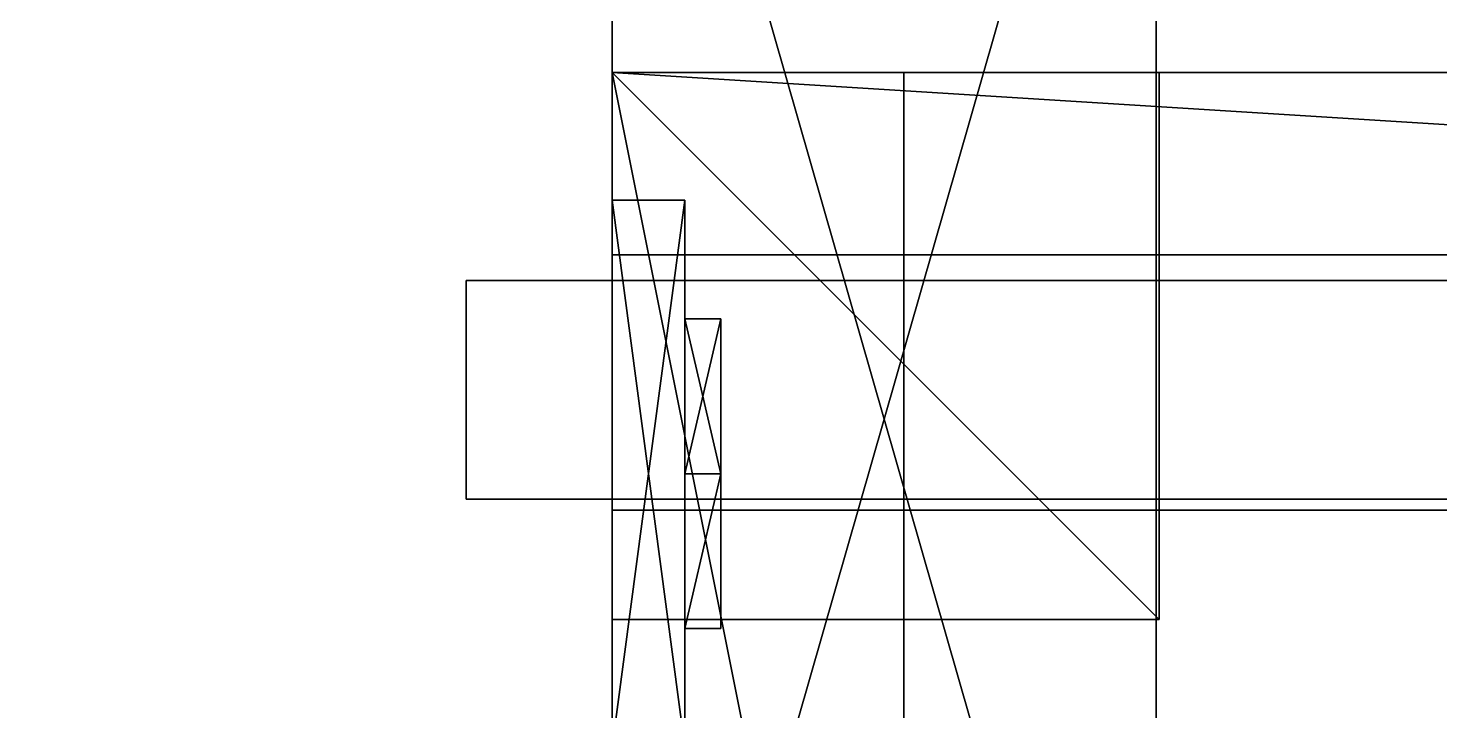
# Model space of a CAD drawing. Extents: x 0 to 7800, y -5130 to 1.
# Drawn here: x 1995.68 to 2034.39, y -2118.5 to -2099.79 of the extents above; entities that cross this region are included whole.
import ezdxf

# ---------------------------------------------------------------- set-up
doc = ezdxf.new("R2010")
doc.units = 0
for name, color, linetype in [('LAYER0', 7, 'CONTINUOUS'), ('LAYER1083', 253, 'CONTINUOUS'), ('LAYER1140', 35, 'CONTINUOUS'), ('LAYER321', 253, 'CONTINUOUS'), ('LAYER678', 7, 'CONTINUOUS'), ('LAYER695', 7, 'CONTINUOUS'), ('LAYER696', 7, 'CONTINUOUS'), ('LAYER721', 253, 'CONTINUOUS'), ('LAYER723', 253, 'CONTINUOUS'), ('LAYER954', 7, 'CONTINUOUS'), ('LAYER963', 2, 'CONTINUOUS'), ('LAYER964', 7, 'CONTINUOUS'), ('LAYER965', 253, 'CONTINUOUS'), ('LAYER966', 253, 'CONTINUOUS'), ('LAYER967', 253, 'CONTINUOUS'), ('LAYER968', 253, 'CONTINUOUS'), ('LAYER969', 253, 'CONTINUOUS'), ('LAYER970', 253, 'CONTINUOUS'), ('LAYER971', 7, 'CONTINUOUS'), ('LAYER973', 7, 'CONTINUOUS'), ('LAYER974', 7, 'CONTINUOUS')]:
    doc.layers.add(name, color=color, linetype=linetype)

msp = doc.modelspace()

# ---------------------------------------------------------------- linework, layer by layer
at = {"layer": 'LAYER0'}
for points, invisible_edges in [([(1025.693, -1555.002, -5), (4030.693, -54.002, -5), (1412.693, -4773.002, -5), (1025.693, -1555.002, -5)], 7), ([(1025.693, -54.002), (1412.693, -4773.002), (4030.693, -54.002), (1025.693, -54.002)], 3), ([(1412.693, -4773.002, -5), (4030.693, -54.002, -5), (1412.693, -5130.002, -5), (1412.693, -4773.002, -5)], 3), ([(1412.693, -5130.002, -5), (4030.693, -54.002, -5), (2602.693, -4730.002, -5), (1412.693, -5130.002, -5)], 7), ([(4030.693, -54.002), (1412.693, -4773.002), (2602.693, -4730.002), (4030.693, -54.002)], 7)]:
    msp.add_3dface(points, dxfattribs=dict(at, invisible_edges=invisible_edges))
at = {"layer": 'LAYER1083'}
for points, invisible_edges in [([(3151.695, -1779, 2032), (1975.695, -2169, 2032), (1975.695, -1779, 2032), (3151.695, -1779, 2032)], 1), ([(1975.695, -2169, 2032), (3151.695, -1779, 2032), (3151.695, -1929, 2032), (1975.695, -2169, 2032)], 5), ([(4675.695, -2169, 2057), (1975.695, -1779, 2057), (1975.695, -2169, 2057), (4675.695, -2169, 2057)], 1), ([(1975.695, -1779, 2057), (4675.695, -2169, 2057), (3151.695, -1929, 2057), (1975.695, -1779, 2057)], 7), ([(1975.695, -2169, 2032), (3151.695, -1929, 2032), (4675.695, -2169, 2032), (1975.695, -2169, 2032)], 3)]:
    msp.add_3dface(points, dxfattribs=dict(at, invisible_edges=invisible_edges))
at = {"layer": 'LAYER1140', "invisible_edges": 1}
for points in [[(3151.694, -1699, 880), (1975.694, -2299, 880), (1975.694, -1699, 880), (3151.694, -1699, 880)], [(1975.694, -2299, 880), (3151.694, -1699, 880), (3151.694, -2299, 880), (1975.694, -2299, 880)], [(3151.694, -2299, 930), (1975.694, -1699, 930), (1975.694, -2299, 930), (3151.694, -2299, 930)], [(1975.694, -1699, 930), (3151.694, -2299, 930), (3151.694, -1699, 930), (1975.694, -1699, 930)]]:
    msp.add_3dface(points, dxfattribs=at)
at = {"layer": 'LAYER321', "invisible_edges": 1}
for points in [[(1825.696, -1779, -50), (4525.696, -2169, -50), (4525.696, -1779, -50), (1825.696, -1779, -50)], [(4525.696, -2169, -50), (1825.696, -1779, -50), (1825.696, -2169, -50), (4525.696, -2169, -50)], [(1825.696, -2169, -75), (4525.696, -1779, -75), (4525.696, -2169, -75), (1825.696, -2169, -75)], [(4525.696, -1779, -75), (1825.696, -2169, -75), (1825.696, -1779, -75), (4525.696, -1779, -75)]]:
    msp.add_3dface(points, dxfattribs=at)
at = {"layer": 'LAYER678', "invisible_edges": 1}
for points in [[(2011.695, -2149, 2057), (1993.695, -1799, 2057), (2011.695, -1799, 2057), (2011.695, -2149, 2057)], [(1993.695, -1799, 2057), (2011.695, -2149, 2057), (1993.695, -2149, 2057), (1993.695, -1799, 2057)], [(1993.695, -2149, 2557), (2011.695, -1799, 2557), (1993.695, -1799, 2557), (1993.695, -2149, 2557)], [(2011.695, -1799, 2557), (1993.695, -2149, 2557), (2011.695, -2149, 2557), (2011.695, -1799, 2557)], [(2011.695, -2149, 2057), (2011.695, -1799, 2557), (2011.695, -2149, 2557), (2011.695, -2149, 2057)], [(2011.695, -1799, 2557), (2011.695, -2149, 2057), (2011.695, -1799, 2057), (2011.695, -1799, 2557)]]:
    msp.add_3dface(points, dxfattribs=at)
at = {"layer": 'LAYER695', "invisible_edges": 1}
for points in [[(2011.695, -2149, 2058), (2557.695, -1799, 2058), (2557.695, -2149, 2058), (2011.695, -2149, 2058)], [(2557.695, -1799, 2058), (2011.695, -2149, 2058), (2011.695, -1799, 2058), (2557.695, -1799, 2058)], [(2011.695, -2149, 2058), (2011.695, -1799, 2076), (2011.695, -1799, 2058), (2011.695, -2149, 2058)], [(2011.695, -1799, 2076), (2011.695, -2149, 2058), (2011.695, -2149, 2076), (2011.695, -1799, 2076)], [(2011.695, -1799, 2076), (2557.695, -2149, 2076), (2557.695, -1799, 2076), (2011.695, -1799, 2076)], [(2557.695, -2149, 2076), (2011.695, -1799, 2076), (2011.695, -2149, 2076), (2557.695, -2149, 2076)]]:
    msp.add_3dface(points, dxfattribs=at)
at = {"layer": 'LAYER696', "invisible_edges": 1}
for points in [[(2557.695, -2149, 2556), (2011.695, -1799, 2556), (2011.695, -2149, 2556), (2557.695, -2149, 2556)], [(2011.695, -1799, 2556), (2557.695, -2149, 2556), (2557.695, -1799, 2556), (2011.695, -1799, 2556)], [(2011.695, -2149, 2538), (2011.695, -1799, 2556), (2011.695, -1799, 2538), (2011.695, -2149, 2538)], [(2011.695, -1799, 2556), (2011.695, -2149, 2538), (2011.695, -2149, 2556), (2011.695, -1799, 2556)], [(2557.695, -1799, 2538), (2011.695, -2149, 2538), (2011.695, -1799, 2538), (2557.695, -1799, 2538)], [(2011.695, -2149, 2538), (2557.695, -1799, 2538), (2557.695, -2149, 2538), (2011.695, -2149, 2538)]]:
    msp.add_3dface(points, dxfattribs=at)
at = {"layer": 'LAYER721'}
for points in [[(2011.695, -2084.501, 2153.217), (2026.616, -2136.501, 2153.217), (2011.695, -2136.501, 2153.217), (2011.695, -2084.501, 2153.217)], [(2026.616, -2084.501, 2153.217), (2026.616, -2136.501, 2153.217), (2011.695, -2084.501, 2153.217), (2026.616, -2084.501, 2153.217)], [(2011.695, -2136.501, 2166.783), (2026.616, -2084.501, 2166.783), (2011.695, -2084.501, 2166.783), (2011.695, -2136.501, 2166.783)], [(2026.616, -2136.501, 2166.783), (2026.616, -2084.501, 2166.783), (2011.695, -2136.501, 2166.783), (2026.616, -2136.501, 2166.783)], [(2026.616, -2084.501, 2153.217), (2026.616, -2136.501, 2166.783), (2026.616, -2136.501, 2153.217), (2026.616, -2084.501, 2153.217)], [(2026.616, -2084.501, 2166.783), (2026.616, -2136.501, 2166.783), (2026.616, -2084.501, 2153.217), (2026.616, -2084.501, 2166.783)], [(2011.695, -2104.501, 2186), (2011.695, -2119.501, 2186), (2013.684, -2119.501, 2186), (2011.695, -2104.501, 2186)], [(2013.684, -2104.501, 2186), (2011.695, -2104.501, 2186), (2013.684, -2119.501, 2186), (2013.684, -2104.501, 2186)], [(2011.695, -2104.501, 2134), (2011.695, -2104.501, 2186), (2013.684, -2104.501, 2186), (2011.695, -2104.501, 2134)], [(2013.684, -2104.501, 2134), (2011.695, -2104.501, 2134), (2013.684, -2104.501, 2186), (2013.684, -2104.501, 2134)], [(2011.695, -2119.501, 2134), (2011.695, -2104.501, 2134), (2013.684, -2104.501, 2134), (2011.695, -2119.501, 2134)], [(2013.684, -2119.501, 2134), (2011.695, -2119.501, 2134), (2013.684, -2104.501, 2134), (2013.684, -2119.501, 2134)], [(2013.684, -2104.501, 2186), (2013.684, -2119.501, 2186), (2013.684, -2119.501, 2134), (2013.684, -2104.501, 2186)], [(2013.684, -2104.501, 2134), (2013.684, -2104.501, 2186), (2013.684, -2119.501, 2134), (2013.684, -2104.501, 2134)], [(2013.684, -2112.001, 2173.291), (2014.679, -2107.758, 2178.087), (2014.679, -2112.001, 2173.291), (2013.684, -2112.001, 2173.291)], [(2013.684, -2107.758, 2178.087), (2014.679, -2107.758, 2178.087), (2013.684, -2112.001, 2173.291), (2013.684, -2107.758, 2178.087)], [(2013.684, -2107.758, 2178.087), (2014.679, -2112.001, 2182.883), (2014.679, -2107.758, 2178.087), (2013.684, -2107.758, 2178.087)], [(2013.684, -2112.001, 2182.883), (2014.679, -2112.001, 2182.883), (2013.684, -2107.758, 2178.087), (2013.684, -2112.001, 2182.883)], [(2013.684, -2112.001, 2173.291), (2013.684, -2107.758, 2178.087), (2013.684, -2112.001, 2182.883), (2013.684, -2112.001, 2173.291)], [(2013.684, -2112.001, 2137.117), (2014.679, -2107.758, 2141.913), (2014.679, -2112.001, 2137.117), (2013.684, -2112.001, 2137.117)], [(2013.684, -2107.758, 2141.913), (2014.679, -2107.758, 2141.913), (2013.684, -2112.001, 2137.117), (2013.684, -2107.758, 2141.913)], [(2013.684, -2107.758, 2141.913), (2014.679, -2112.001, 2146.709), (2014.679, -2107.758, 2141.913), (2013.684, -2107.758, 2141.913)], [(2013.684, -2112.001, 2146.709), (2014.679, -2112.001, 2146.709), (2013.684, -2107.758, 2141.913), (2013.684, -2112.001, 2146.709)], [(2013.684, -2112.001, 2137.117), (2013.684, -2107.758, 2141.913), (2013.684, -2112.001, 2146.709), (2013.684, -2112.001, 2137.117)], [(2014.679, -2116.244, 2178.087), (2014.679, -2107.758, 2178.087), (2014.679, -2112.001, 2182.883), (2014.679, -2116.244, 2178.087)], [(2014.679, -2112.001, 2173.291), (2014.679, -2107.758, 2178.087), (2014.679, -2116.244, 2178.087), (2014.679, -2112.001, 2173.291)], [(2014.679, -2116.244, 2141.913), (2014.679, -2107.758, 2141.913), (2014.679, -2112.001, 2146.709), (2014.679, -2116.244, 2141.913)], [(2014.679, -2112.001, 2137.117), (2014.679, -2107.758, 2141.913), (2014.679, -2116.244, 2141.913), (2014.679, -2112.001, 2137.117)], [(2013.684, -2116.244, 2178.087), (2014.679, -2112.001, 2173.291), (2014.679, -2116.244, 2178.087), (2013.684, -2116.244, 2178.087)], [(2013.684, -2112.001, 2173.291), (2014.679, -2112.001, 2173.291), (2013.684, -2116.244, 2178.087), (2013.684, -2112.001, 2173.291)], [(2013.684, -2116.244, 2178.087), (2013.684, -2112.001, 2173.291), (2013.684, -2112.001, 2182.883), (2013.684, -2116.244, 2178.087)], [(2013.684, -2116.244, 2178.087), (2014.679, -2112.001, 2182.883), (2013.684, -2112.001, 2182.883), (2013.684, -2116.244, 2178.087)], [(2014.679, -2116.244, 2178.087), (2014.679, -2112.001, 2182.883), (2013.684, -2116.244, 2178.087), (2014.679, -2116.244, 2178.087)], [(2013.684, -2116.244, 2141.913), (2014.679, -2112.001, 2137.117), (2014.679, -2116.244, 2141.913), (2013.684, -2116.244, 2141.913)], [(2013.684, -2112.001, 2137.117), (2014.679, -2112.001, 2137.117), (2013.684, -2116.244, 2141.913), (2013.684, -2112.001, 2137.117)], [(2013.684, -2116.244, 2141.913), (2013.684, -2112.001, 2137.117), (2013.684, -2112.001, 2146.709), (2013.684, -2116.244, 2141.913)], [(2013.684, -2116.244, 2141.913), (2014.679, -2112.001, 2146.709), (2013.684, -2112.001, 2146.709), (2013.684, -2116.244, 2141.913)], [(2014.679, -2116.244, 2141.913), (2014.679, -2112.001, 2146.709), (2013.684, -2116.244, 2141.913), (2014.679, -2116.244, 2141.913)]]:
    msp.add_3dface(points, dxfattribs=at)
at = {"layer": 'LAYER723'}
for points in [[(2011.695, -2084.501, 2447.217), (2026.616, -2136.501, 2447.217), (2011.695, -2136.501, 2447.217), (2011.695, -2084.501, 2447.217)], [(2026.616, -2084.501, 2447.217), (2026.616, -2136.501, 2447.217), (2011.695, -2084.501, 2447.217), (2026.616, -2084.501, 2447.217)], [(2011.695, -2136.501, 2460.783), (2026.616, -2084.501, 2460.783), (2011.695, -2084.501, 2460.783), (2011.695, -2136.501, 2460.783)], [(2026.616, -2136.501, 2460.783), (2026.616, -2084.501, 2460.783), (2011.695, -2136.501, 2460.783), (2026.616, -2136.501, 2460.783)], [(2026.616, -2084.501, 2447.217), (2026.616, -2136.501, 2460.783), (2026.616, -2136.501, 2447.217), (2026.616, -2084.501, 2447.217)], [(2026.616, -2084.501, 2460.783), (2026.616, -2136.501, 2460.783), (2026.616, -2084.501, 2447.217), (2026.616, -2084.501, 2460.783)], [(2011.695, -2104.501, 2480), (2011.695, -2119.501, 2480), (2013.684, -2119.501, 2480), (2011.695, -2104.501, 2480)], [(2013.684, -2104.501, 2480), (2011.695, -2104.501, 2480), (2013.684, -2119.501, 2480), (2013.684, -2104.501, 2480)], [(2011.695, -2104.501, 2428), (2011.695, -2104.501, 2480), (2013.684, -2104.501, 2480), (2011.695, -2104.501, 2428)], [(2013.684, -2104.501, 2428), (2011.695, -2104.501, 2428), (2013.684, -2104.501, 2480), (2013.684, -2104.501, 2428)], [(2011.695, -2119.501, 2428), (2011.695, -2104.501, 2428), (2013.684, -2104.501, 2428), (2011.695, -2119.501, 2428)], [(2013.684, -2119.501, 2428), (2011.695, -2119.501, 2428), (2013.684, -2104.501, 2428), (2013.684, -2119.501, 2428)], [(2013.684, -2104.501, 2480), (2013.684, -2119.501, 2480), (2013.684, -2119.501, 2428), (2013.684, -2104.501, 2480)], [(2013.684, -2104.501, 2428), (2013.684, -2104.501, 2480), (2013.684, -2119.501, 2428), (2013.684, -2104.501, 2428)], [(2013.684, -2112.001, 2467.291), (2014.679, -2107.758, 2472.087), (2014.679, -2112.001, 2467.291), (2013.684, -2112.001, 2467.291)], [(2013.684, -2107.758, 2472.087), (2014.679, -2107.758, 2472.087), (2013.684, -2112.001, 2467.291), (2013.684, -2107.758, 2472.087)], [(2013.684, -2107.758, 2472.087), (2014.679, -2112.001, 2476.883), (2014.679, -2107.758, 2472.087), (2013.684, -2107.758, 2472.087)], [(2013.684, -2112.001, 2476.883), (2014.679, -2112.001, 2476.883), (2013.684, -2107.758, 2472.087), (2013.684, -2112.001, 2476.883)], [(2013.684, -2112.001, 2467.291), (2013.684, -2107.758, 2472.087), (2013.684, -2112.001, 2476.883), (2013.684, -2112.001, 2467.291)], [(2013.684, -2112.001, 2431.117), (2014.679, -2107.758, 2435.913), (2014.679, -2112.001, 2431.117), (2013.684, -2112.001, 2431.117)], [(2013.684, -2107.758, 2435.913), (2014.679, -2107.758, 2435.913), (2013.684, -2112.001, 2431.117), (2013.684, -2107.758, 2435.913)], [(2013.684, -2107.758, 2435.913), (2014.679, -2112.001, 2440.709), (2014.679, -2107.758, 2435.913), (2013.684, -2107.758, 2435.913)], [(2013.684, -2112.001, 2440.709), (2014.679, -2112.001, 2440.709), (2013.684, -2107.758, 2435.913), (2013.684, -2112.001, 2440.709)], [(2013.684, -2112.001, 2431.117), (2013.684, -2107.758, 2435.913), (2013.684, -2112.001, 2440.709), (2013.684, -2112.001, 2431.117)], [(2014.679, -2116.244, 2472.087), (2014.679, -2107.758, 2472.087), (2014.679, -2112.001, 2476.883), (2014.679, -2116.244, 2472.087)], [(2014.679, -2112.001, 2467.291), (2014.679, -2107.758, 2472.087), (2014.679, -2116.244, 2472.087), (2014.679, -2112.001, 2467.291)], [(2014.679, -2116.244, 2435.913), (2014.679, -2107.758, 2435.913), (2014.679, -2112.001, 2440.709), (2014.679, -2116.244, 2435.913)], [(2014.679, -2112.001, 2431.117), (2014.679, -2107.758, 2435.913), (2014.679, -2116.244, 2435.913), (2014.679, -2112.001, 2431.117)], [(2013.684, -2116.244, 2472.087), (2014.679, -2112.001, 2467.291), (2014.679, -2116.244, 2472.087), (2013.684, -2116.244, 2472.087)], [(2013.684, -2112.001, 2467.291), (2014.679, -2112.001, 2467.291), (2013.684, -2116.244, 2472.087), (2013.684, -2112.001, 2467.291)], [(2013.684, -2116.244, 2472.087), (2013.684, -2112.001, 2467.291), (2013.684, -2112.001, 2476.883), (2013.684, -2116.244, 2472.087)], [(2013.684, -2116.244, 2472.087), (2014.679, -2112.001, 2476.883), (2013.684, -2112.001, 2476.883), (2013.684, -2116.244, 2472.087)], [(2014.679, -2116.244, 2472.087), (2014.679, -2112.001, 2476.883), (2013.684, -2116.244, 2472.087), (2014.679, -2116.244, 2472.087)], [(2013.684, -2116.244, 2435.913), (2014.679, -2112.001, 2431.117), (2014.679, -2116.244, 2435.913), (2013.684, -2116.244, 2435.913)], [(2013.684, -2112.001, 2431.117), (2014.679, -2112.001, 2431.117), (2013.684, -2116.244, 2435.913), (2013.684, -2112.001, 2431.117)], [(2013.684, -2116.244, 2435.913), (2013.684, -2112.001, 2431.117), (2013.684, -2112.001, 2440.709), (2013.684, -2116.244, 2435.913)], [(2013.684, -2116.244, 2435.913), (2014.679, -2112.001, 2440.709), (2013.684, -2112.001, 2440.709), (2013.684, -2116.244, 2435.913)], [(2014.679, -2116.244, 2435.913), (2014.679, -2112.001, 2440.709), (2013.684, -2116.244, 2435.913), (2014.679, -2116.244, 2435.913)]]:
    msp.add_3dface(points, dxfattribs=at)
at = {"layer": 'LAYER954', "invisible_edges": 1}
for points in [[(2011.694, -2131.001, 180), (1993.694, -1719.001, 180), (2011.694, -1719.001, 180), (2011.694, -2131.001, 180)], [(1993.694, -1719.001, 180), (2011.694, -2131.001, 180), (1993.694, -2131.001, 180), (1993.694, -1719.001, 180)], [(1993.694, -2131.001, 880), (2011.694, -1719.001, 880), (1993.694, -1719.001, 880), (1993.694, -2131.001, 880)], [(2011.694, -1719.001, 880), (1993.694, -2131.001, 880), (2011.694, -2131.001, 880), (2011.694, -1719.001, 880)], [(2011.694, -2131.001, 180), (2011.694, -1719.001, 880), (2011.694, -2131.001, 880), (2011.694, -2131.001, 180)], [(2011.694, -1719.001, 880), (2011.694, -2131.001, 180), (2011.694, -1719.001, 180), (2011.694, -1719.001, 880)]]:
    msp.add_3dface(points, dxfattribs=at)
at = {"layer": 'LAYER963'}
for points in [[(2011.694, -2101.001, 850.5), (2091.694, -2106.001, 850.5), (2091.694, -2101.001, 850.5), (2011.694, -2101.001, 850.5)], [(2011.694, -2106.001, 850.5), (2091.694, -2106.001, 850.5), (2011.694, -2101.001, 850.5), (2011.694, -2106.001, 850.5)], [(2011.694, -2101.001, 827.5), (2011.694, -2106.001, 850.5), (2011.694, -2101.001, 850.5), (2011.694, -2101.001, 827.5)], [(2011.694, -2106.001, 827.5), (2011.694, -2106.001, 850.5), (2011.694, -2101.001, 827.5), (2011.694, -2106.001, 827.5)], [(2091.694, -2101.001, 827.5), (2011.694, -2101.001, 850.5), (2091.694, -2101.001, 850.5), (2091.694, -2101.001, 827.5)], [(2011.694, -2101.001, 827.5), (2011.694, -2101.001, 850.5), (2091.694, -2101.001, 827.5), (2011.694, -2101.001, 827.5)], [(2091.694, -2106.001, 827.5), (2011.694, -2101.001, 827.5), (2091.694, -2101.001, 827.5), (2091.694, -2106.001, 827.5)], [(2011.694, -2106.001, 827.5), (2011.694, -2101.001, 827.5), (2091.694, -2106.001, 827.5), (2011.694, -2106.001, 827.5)], [(2091.694, -2106.001, 850.5), (2011.694, -2106.001, 827.5), (2091.694, -2106.001, 827.5), (2091.694, -2106.001, 850.5)], [(2011.694, -2106.001, 850.5), (2011.694, -2106.001, 827.5), (2091.694, -2106.001, 850.5), (2011.694, -2106.001, 850.5)]]:
    msp.add_3dface(points, dxfattribs=at)
at = {"layer": 'LAYER964', "invisible_edges": 1}
for points in [[(2011.694, -2101.001, 850.5), (2091.694, -2101.001, 827.5), (2011.694, -2101.001, 827.5), (2011.694, -2101.001, 850.5)], [(2091.694, -2101.001, 827.5), (2011.694, -2101.001, 850.5), (2091.694, -2101.001, 850.5), (2091.694, -2101.001, 827.5)], [(2011.694, -2101.001, 850.5), (2091.694, -2106.001, 850.5), (2091.694, -2101.001, 850.5), (2011.694, -2101.001, 850.5)], [(2091.694, -2106.001, 850.5), (2011.694, -2101.001, 850.5), (2011.694, -2106.001, 850.5), (2091.694, -2106.001, 850.5)], [(2011.694, -2106.001, 827.5), (2091.694, -2101.001, 827.5), (2091.694, -2106.001, 827.5), (2011.694, -2106.001, 827.5)], [(2091.694, -2101.001, 827.5), (2011.694, -2106.001, 827.5), (2011.694, -2101.001, 827.5), (2091.694, -2101.001, 827.5)], [(2011.694, -2106.001, 827.5), (2011.694, -2101.001, 850.5), (2011.694, -2101.001, 827.5), (2011.694, -2106.001, 827.5)], [(2011.694, -2101.001, 850.5), (2011.694, -2106.001, 827.5), (2011.694, -2106.001, 850.5), (2011.694, -2101.001, 850.5)], [(2091.694, -2106.001, 850.5), (2011.694, -2106.001, 827.5), (2091.694, -2106.001, 827.5), (2091.694, -2106.001, 850.5)], [(2011.694, -2106.001, 827.5), (2091.694, -2106.001, 850.5), (2011.694, -2106.001, 850.5), (2011.694, -2106.001, 827.5)]]:
    msp.add_3dface(points, dxfattribs=at)
at = {"layer": 'LAYER965'}
for points in [[(2011.694, -2101.001, 850.5), (2026.694, -2116.001, 850.5), (2026.694, -2101.001, 850.5), (2011.694, -2101.001, 850.5)], [(2011.694, -2116.001, 850.5), (2026.694, -2116.001, 850.5), (2011.694, -2101.001, 850.5), (2011.694, -2116.001, 850.5)], [(2011.694, -2101.001, 835.5), (2011.694, -2116.001, 850.5), (2011.694, -2101.001, 850.5), (2011.694, -2101.001, 835.5)], [(2011.694, -2116.001, 835.5), (2011.694, -2116.001, 850.5), (2011.694, -2101.001, 835.5), (2011.694, -2116.001, 835.5)], [(2026.694, -2101.001, 835.5), (2011.694, -2101.001, 850.5), (2026.694, -2101.001, 850.5), (2026.694, -2101.001, 835.5)], [(2011.694, -2101.001, 835.5), (2011.694, -2101.001, 850.5), (2026.694, -2101.001, 835.5), (2011.694, -2101.001, 835.5)], [(2026.694, -2116.001, 835.5), (2011.694, -2101.001, 835.5), (2026.694, -2101.001, 835.5), (2026.694, -2116.001, 835.5)], [(2011.694, -2116.001, 835.5), (2011.694, -2101.001, 835.5), (2026.694, -2116.001, 835.5), (2011.694, -2116.001, 835.5)], [(2026.694, -2101.001, 850.5), (2026.694, -2116.001, 835.5), (2026.694, -2101.001, 835.5), (2026.694, -2101.001, 850.5)], [(2026.694, -2116.001, 850.5), (2026.694, -2116.001, 835.5), (2026.694, -2101.001, 850.5), (2026.694, -2116.001, 850.5)], [(2026.694, -2116.001, 850.5), (2011.694, -2116.001, 835.5), (2026.694, -2116.001, 835.5), (2026.694, -2116.001, 850.5)], [(2011.694, -2116.001, 850.5), (2011.694, -2116.001, 835.5), (2026.694, -2116.001, 850.5), (2011.694, -2116.001, 850.5)]]:
    msp.add_3dface(points, dxfattribs=at)
at = {"layer": 'LAYER966'}
for points in [[(2011.694, -2101.001, 850.5), (2026.694, -2116.001, 850.5), (2026.694, -2101.001, 850.5), (2011.694, -2101.001, 850.5)], [(2011.694, -2116.001, 850.5), (2026.694, -2116.001, 850.5), (2011.694, -2101.001, 850.5), (2011.694, -2116.001, 850.5)], [(2011.694, -2101.001, 835.5), (2011.694, -2116.001, 850.5), (2011.694, -2101.001, 850.5), (2011.694, -2101.001, 835.5)], [(2011.694, -2116.001, 835.5), (2011.694, -2116.001, 850.5), (2011.694, -2101.001, 835.5), (2011.694, -2116.001, 835.5)], [(2026.694, -2101.001, 835.5), (2011.694, -2101.001, 850.5), (2026.694, -2101.001, 850.5), (2026.694, -2101.001, 835.5)], [(2011.694, -2101.001, 835.5), (2011.694, -2101.001, 850.5), (2026.694, -2101.001, 835.5), (2011.694, -2101.001, 835.5)], [(2026.694, -2116.001, 835.5), (2011.694, -2101.001, 835.5), (2026.694, -2101.001, 835.5), (2026.694, -2116.001, 835.5)], [(2011.694, -2116.001, 835.5), (2011.694, -2101.001, 835.5), (2026.694, -2116.001, 835.5), (2011.694, -2116.001, 835.5)], [(2026.694, -2101.001, 850.5), (2026.694, -2116.001, 835.5), (2026.694, -2101.001, 835.5), (2026.694, -2101.001, 850.5)], [(2026.694, -2116.001, 850.5), (2026.694, -2116.001, 835.5), (2026.694, -2101.001, 850.5), (2026.694, -2116.001, 850.5)], [(2026.694, -2116.001, 850.5), (2011.694, -2116.001, 835.5), (2026.694, -2116.001, 835.5), (2026.694, -2116.001, 850.5)], [(2011.694, -2116.001, 850.5), (2011.694, -2116.001, 835.5), (2026.694, -2116.001, 850.5), (2011.694, -2116.001, 850.5)]]:
    msp.add_3dface(points, dxfattribs=at)
at = {"layer": 'LAYER967'}
for points in [[(2011.694, -2101.001, 850.5), (2026.694, -2116.001, 850.5), (2026.694, -2101.001, 850.5), (2011.694, -2101.001, 850.5)], [(2011.694, -2116.001, 850.5), (2026.694, -2116.001, 850.5), (2011.694, -2101.001, 850.5), (2011.694, -2116.001, 850.5)], [(2011.694, -2101.001, 835.5), (2011.694, -2116.001, 850.5), (2011.694, -2101.001, 850.5), (2011.694, -2101.001, 835.5)], [(2011.694, -2116.001, 835.5), (2011.694, -2116.001, 850.5), (2011.694, -2101.001, 835.5), (2011.694, -2116.001, 835.5)], [(2026.694, -2101.001, 835.5), (2011.694, -2101.001, 850.5), (2026.694, -2101.001, 850.5), (2026.694, -2101.001, 835.5)], [(2011.694, -2101.001, 835.5), (2011.694, -2101.001, 850.5), (2026.694, -2101.001, 835.5), (2011.694, -2101.001, 835.5)], [(2026.694, -2116.001, 835.5), (2011.694, -2101.001, 835.5), (2026.694, -2101.001, 835.5), (2026.694, -2116.001, 835.5)], [(2011.694, -2116.001, 835.5), (2011.694, -2101.001, 835.5), (2026.694, -2116.001, 835.5), (2011.694, -2116.001, 835.5)], [(2026.694, -2101.001, 850.5), (2026.694, -2116.001, 835.5), (2026.694, -2101.001, 835.5), (2026.694, -2101.001, 850.5)], [(2026.694, -2116.001, 850.5), (2026.694, -2116.001, 835.5), (2026.694, -2101.001, 850.5), (2026.694, -2116.001, 850.5)], [(2026.694, -2116.001, 850.5), (2011.694, -2116.001, 835.5), (2026.694, -2116.001, 835.5), (2026.694, -2116.001, 850.5)], [(2011.694, -2116.001, 850.5), (2011.694, -2116.001, 835.5), (2026.694, -2116.001, 850.5), (2011.694, -2116.001, 850.5)]]:
    msp.add_3dface(points, dxfattribs=at)
at = {"layer": 'LAYER968'}
for points in [[(2011.694, -2101.001, 850.5), (2026.694, -2116.001, 850.5), (2026.694, -2101.001, 850.5), (2011.694, -2101.001, 850.5)], [(2011.694, -2116.001, 850.5), (2026.694, -2116.001, 850.5), (2011.694, -2101.001, 850.5), (2011.694, -2116.001, 850.5)], [(2011.694, -2101.001, 835.5), (2011.694, -2116.001, 850.5), (2011.694, -2101.001, 850.5), (2011.694, -2101.001, 835.5)], [(2011.694, -2116.001, 835.5), (2011.694, -2116.001, 850.5), (2011.694, -2101.001, 835.5), (2011.694, -2116.001, 835.5)], [(2026.694, -2101.001, 835.5), (2011.694, -2101.001, 850.5), (2026.694, -2101.001, 850.5), (2026.694, -2101.001, 835.5)], [(2011.694, -2101.001, 835.5), (2011.694, -2101.001, 850.5), (2026.694, -2101.001, 835.5), (2011.694, -2101.001, 835.5)], [(2026.694, -2116.001, 835.5), (2011.694, -2101.001, 835.5), (2026.694, -2101.001, 835.5), (2026.694, -2116.001, 835.5)], [(2011.694, -2116.001, 835.5), (2011.694, -2101.001, 835.5), (2026.694, -2116.001, 835.5), (2011.694, -2116.001, 835.5)], [(2026.694, -2101.001, 850.5), (2026.694, -2116.001, 835.5), (2026.694, -2101.001, 835.5), (2026.694, -2101.001, 850.5)], [(2026.694, -2116.001, 850.5), (2026.694, -2116.001, 835.5), (2026.694, -2101.001, 850.5), (2026.694, -2116.001, 850.5)], [(2026.694, -2116.001, 850.5), (2011.694, -2116.001, 835.5), (2026.694, -2116.001, 835.5), (2026.694, -2116.001, 850.5)], [(2011.694, -2116.001, 850.5), (2011.694, -2116.001, 835.5), (2026.694, -2116.001, 850.5), (2011.694, -2116.001, 850.5)]]:
    msp.add_3dface(points, dxfattribs=at)
at = {"layer": 'LAYER969'}
for points in [[(2011.694, -2101.001, 850.5), (2019.694, -2141.001, 850.5), (2019.694, -2101.001, 850.5), (2011.694, -2101.001, 850.5)], [(2011.694, -2141.001, 850.5), (2019.694, -2141.001, 850.5), (2011.694, -2101.001, 850.5), (2011.694, -2141.001, 850.5)], [(2011.694, -2101.001, 842.5), (2011.694, -2141.001, 850.5), (2011.694, -2101.001, 850.5), (2011.694, -2101.001, 842.5)], [(2011.694, -2141.001, 842.5), (2011.694, -2141.001, 850.5), (2011.694, -2101.001, 842.5), (2011.694, -2141.001, 842.5)], [(2019.694, -2101.001, 842.5), (2011.694, -2101.001, 850.5), (2019.694, -2101.001, 850.5), (2019.694, -2101.001, 842.5)], [(2011.694, -2101.001, 842.5), (2011.694, -2101.001, 850.5), (2019.694, -2101.001, 842.5), (2011.694, -2101.001, 842.5)], [(2019.694, -2141.001, 842.5), (2011.694, -2101.001, 842.5), (2019.694, -2101.001, 842.5), (2019.694, -2141.001, 842.5)], [(2011.694, -2141.001, 842.5), (2011.694, -2101.001, 842.5), (2019.694, -2141.001, 842.5), (2011.694, -2141.001, 842.5)], [(2019.694, -2101.001, 850.5), (2019.694, -2141.001, 842.5), (2019.694, -2101.001, 842.5), (2019.694, -2101.001, 850.5)], [(2019.694, -2141.001, 850.5), (2019.694, -2141.001, 842.5), (2019.694, -2101.001, 850.5), (2019.694, -2141.001, 850.5)]]:
    msp.add_3dface(points, dxfattribs=at)
at = {"layer": 'LAYER970'}
for points in [[(2011.694, -2101.001, 850.5), (2091.694, -2106.001, 850.5), (2091.694, -2101.001, 850.5), (2011.694, -2101.001, 850.5)], [(2011.694, -2106.001, 850.5), (2091.694, -2106.001, 850.5), (2011.694, -2101.001, 850.5), (2011.694, -2106.001, 850.5)], [(2011.694, -2101.001, 834.5), (2011.694, -2106.001, 850.5), (2011.694, -2101.001, 850.5), (2011.694, -2101.001, 834.5)], [(2011.694, -2106.001, 834.5), (2011.694, -2106.001, 850.5), (2011.694, -2101.001, 834.5), (2011.694, -2106.001, 834.5)], [(2091.694, -2101.001, 834.5), (2011.694, -2101.001, 850.5), (2091.694, -2101.001, 850.5), (2091.694, -2101.001, 834.5)], [(2011.694, -2101.001, 834.5), (2011.694, -2101.001, 850.5), (2091.694, -2101.001, 834.5), (2011.694, -2101.001, 834.5)], [(2091.694, -2106.001, 834.5), (2011.694, -2101.001, 834.5), (2091.694, -2101.001, 834.5), (2091.694, -2106.001, 834.5)], [(2011.694, -2106.001, 834.5), (2011.694, -2101.001, 834.5), (2091.694, -2106.001, 834.5), (2011.694, -2106.001, 834.5)], [(2091.694, -2106.001, 850.5), (2011.694, -2106.001, 834.5), (2091.694, -2106.001, 834.5), (2091.694, -2106.001, 850.5)], [(2011.694, -2106.001, 850.5), (2011.694, -2106.001, 834.5), (2091.694, -2106.001, 850.5), (2011.694, -2106.001, 850.5)]]:
    msp.add_3dface(points, dxfattribs=at)
at = {"layer": 'LAYER971', "invisible_edges": 1}
for points in [[(2011.694, -2131.001, 181), (2375.694, -1719.001, 181), (2375.694, -2131.001, 181), (2011.694, -2131.001, 181)], [(2375.694, -1719.001, 181), (2011.694, -2131.001, 181), (2011.694, -1719.001, 181), (2375.694, -1719.001, 181)], [(2011.694, -2131.001, 181), (2011.694, -1719.001, 199), (2011.694, -1719.001, 181), (2011.694, -2131.001, 181)], [(2011.694, -1719.001, 199), (2011.694, -2131.001, 181), (2011.694, -2131.001, 199), (2011.694, -1719.001, 199)], [(2011.694, -1719.001, 199), (2375.694, -2131.001, 199), (2375.694, -1719.001, 199), (2011.694, -1719.001, 199)], [(2375.694, -2131.001, 199), (2011.694, -1719.001, 199), (2011.694, -2131.001, 199), (2375.694, -2131.001, 199)]]:
    msp.add_3dface(points, dxfattribs=at)
at = {"layer": 'LAYER973', "invisible_edges": 1}
for points in [[(2007.694, -2106.701, 195), (2379.694, -2106.701, 879.5), (2379.694, -2106.701, 195), (2007.694, -2106.701, 195)], [(2379.694, -2106.701, 879.5), (2007.694, -2106.701, 195), (2007.694, -2106.701, 879.5), (2379.694, -2106.701, 879.5)], [(2007.694, -2112.701, 879.5), (2379.694, -2106.701, 879.5), (2007.694, -2106.701, 879.5), (2007.694, -2112.701, 879.5)], [(2379.694, -2106.701, 879.5), (2007.694, -2112.701, 879.5), (2379.694, -2112.701, 879.5), (2379.694, -2106.701, 879.5)], [(2007.694, -2106.701, 195), (2007.694, -2112.701, 879.5), (2007.694, -2106.701, 879.5), (2007.694, -2106.701, 195)], [(2007.694, -2112.701, 879.5), (2007.694, -2106.701, 195), (2007.694, -2112.701, 195), (2007.694, -2112.701, 879.5)], [(2379.694, -2112.701, 195), (2007.694, -2106.701, 195), (2379.694, -2106.701, 195), (2379.694, -2112.701, 195)], [(2007.694, -2106.701, 195), (2379.694, -2112.701, 195), (2007.694, -2112.701, 195), (2007.694, -2106.701, 195)], [(2007.694, -2112.701, 879.5), (2379.694, -2112.701, 195), (2379.694, -2112.701, 879.5), (2007.694, -2112.701, 879.5)], [(2379.694, -2112.701, 195), (2007.694, -2112.701, 879.5), (2007.694, -2112.701, 195), (2379.694, -2112.701, 195)]]:
    msp.add_3dface(points, dxfattribs=at)
at = {"layer": 'LAYER974', "invisible_edges": 1}
for points in [[(2011.694, -2113.001, 760), (2375.694, -2131.001, 760), (2011.694, -2131.001, 760), (2011.694, -2113.001, 760)], [(2375.694, -2131.001, 760), (2011.694, -2113.001, 760), (2375.694, -2113.001, 760), (2375.694, -2131.001, 760)], [(2011.694, -2131.001, 880), (2011.694, -2113.001, 760), (2011.694, -2131.001, 760), (2011.694, -2131.001, 880)], [(2011.694, -2113.001, 760), (2011.694, -2131.001, 880), (2011.694, -2113.001, 880), (2011.694, -2113.001, 760)], [(2375.694, -2113.001, 880), (2011.694, -2131.001, 880), (2375.694, -2131.001, 880), (2375.694, -2113.001, 880)], [(2011.694, -2131.001, 880), (2375.694, -2113.001, 880), (2011.694, -2113.001, 880), (2011.694, -2131.001, 880)], [(2011.694, -2113.001, 760), (2375.694, -2113.001, 880), (2375.694, -2113.001, 760), (2011.694, -2113.001, 760)], [(2375.694, -2113.001, 880), (2011.694, -2113.001, 760), (2011.694, -2113.001, 880), (2375.694, -2113.001, 880)]]:
    msp.add_3dface(points, dxfattribs=at)

doc.saveas('drawing.dxf')
